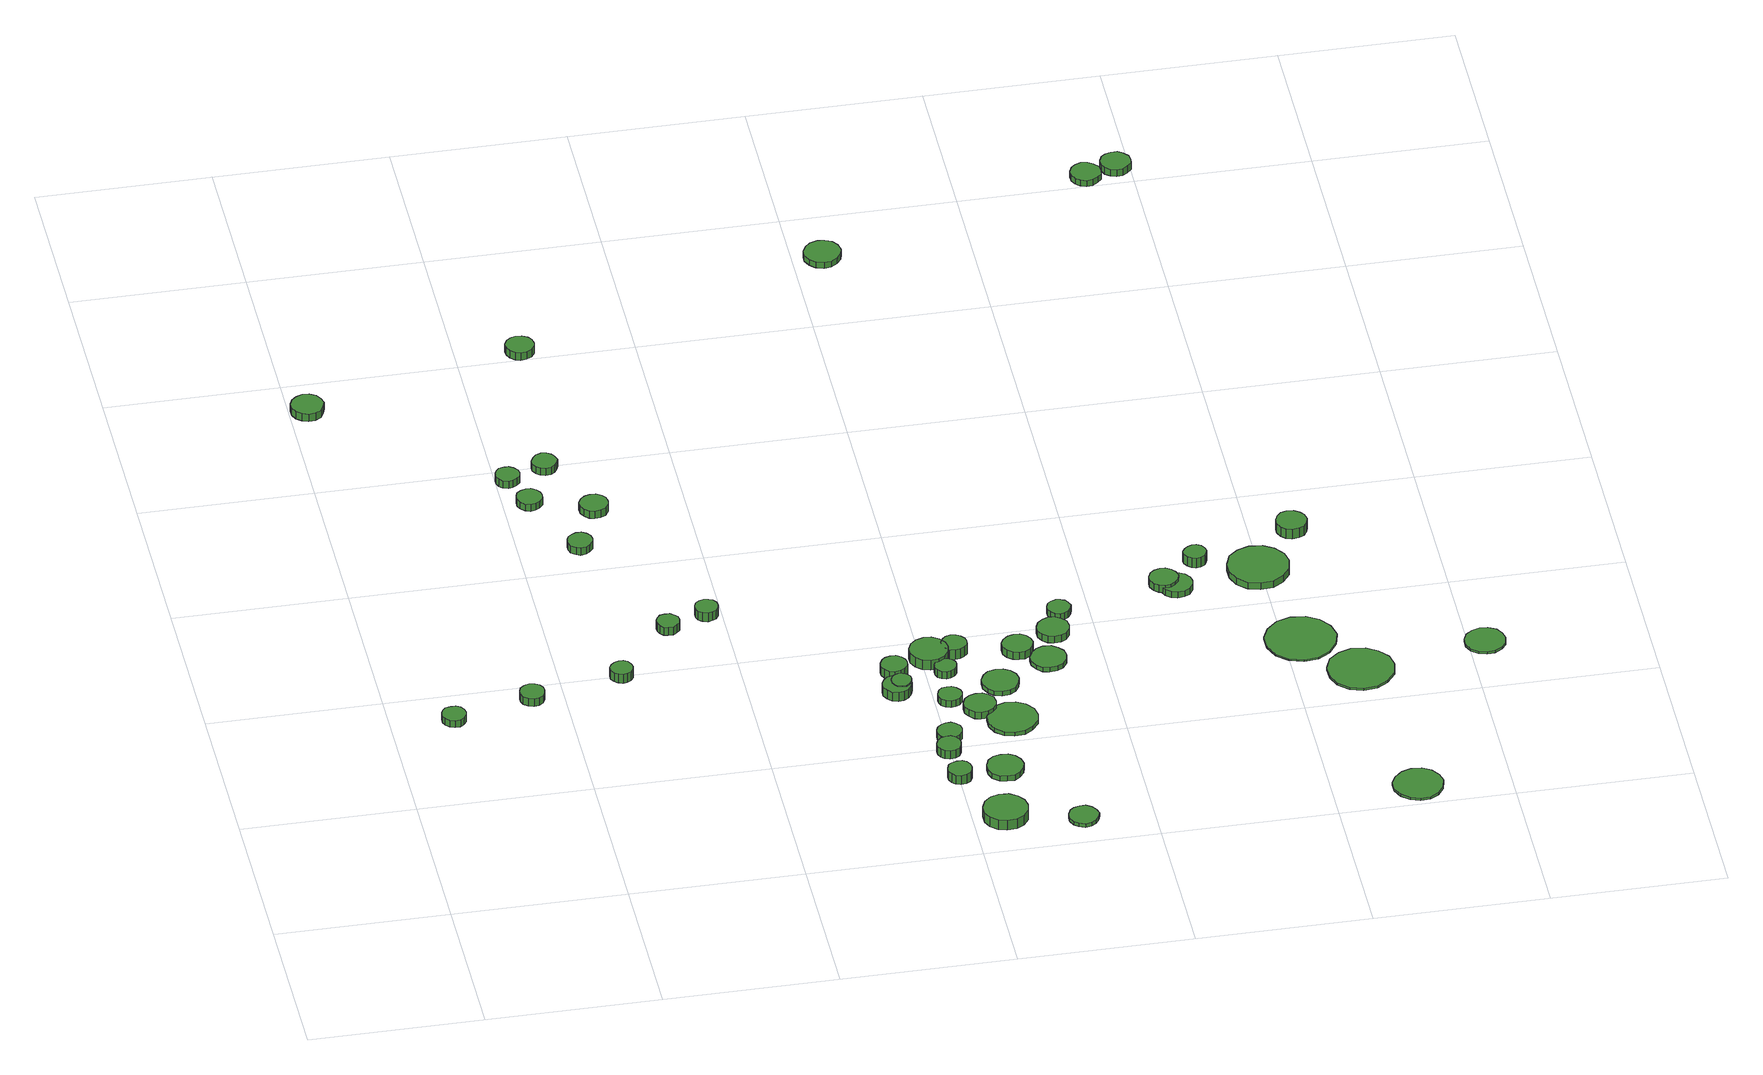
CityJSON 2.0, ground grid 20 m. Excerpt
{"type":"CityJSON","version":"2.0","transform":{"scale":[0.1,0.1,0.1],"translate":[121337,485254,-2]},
"CityObjects":{
"tree1":{"type":"SolitaryVegetationObject","attributes":{"function":"something"},"geometry":[{"type":"MultiSurface","lod":"1","boundaries":[[[0,1,2,3,4,5,6,7,8,9,10,11,12,13,14]],[[15,16,17,18,19,20,21,22,23,24,25,26,27,28,29]],[[0,29,28,1]],[[1,28,27,2]],[[2,27,26,3]],[[3,26,25,4]],[[4,25,24,5]],[[5,24,23,6]],[[6,23,22,7]],[[7,22,21,8]],[[8,21,20,9]],[[9,20,19,10]],[[10,19,18,11]],[[11,18,17,12]],[[12,17,16,13]],[[13,16,15,14]],[[14,15,29,0]]]}]},
"tree2":{"type":"SolitaryVegetationObject","attributes":{"function":"something"},"geometry":[{"type":"MultiSurface","lod":"1","boundaries":[[[30,31,32,33,34,35,36,37,38,39,40,41,42,43,44]],[[45,46,47,48,49,50,51,52,53,54,55,56,57,58,59]],[[30,59,58,31]],[[31,58,57,32]],[[32,57,56,33]],[[33,56,55,34]],[[34,55,54,35]],[[35,54,53,36]],[[36,53,52,37]],[[37,52,51,38]],[[38,51,50,39]],[[39,50,49,40]],[[40,49,48,41]],[[41,48,47,42]],[[42,47,46,43]],[[43,46,45,44]],[[44,45,59,30]]]}]},
"tree3":{"type":"SolitaryVegetationObject","attributes":{"function":"something"},"geometry":[{"type":"MultiSurface","lod":"1","boundaries":[[[60,61,62,63,64,65,66,67,68,69,70,71,72,73,74]],[[75,76,77,78,79,80,81,82,83,84,85,86,87,88,89]],[[60,89,88,61]],[[61,88,87,62]],[[62,87,86,63]],[[63,86,85,64]],[[64,85,84,65]],[[65,84,83,66]],[[66,83,82,67]],[[67,82,81,68]],[[68,81,80,69]],[[69,80,79,70]],[[70,79,78,71]],[[71,78,77,72]],[[72,77,76,73]],[[73,76,75,74]],[[74,75,89,60]]]}]},
"tree4":{"type":"SolitaryVegetationObject","attributes":{"function":"something"},"geometry":[{"type":"MultiSurface","lod":"1","boundaries":[[[90,91,92,93,94,95,96,97,98,99,100,101,102,103,104]],[[105,106,107,108,109,110,111,112,113,114,115,116,117,118,119]],[[90,119,118,91]],[[91,118,117,92]],[[92,117,116,93]],[[93,116,115,94]],[[94,115,114,95]],[[95,114,113,96]],[[96,113,112,97]],[[97,112,111,98]],[[98,111,110,99]],[[99,110,109,100]],[[100,109,108,101]],[[101,108,107,102]],[[102,107,106,103]],[[103,106,105,104]],[[104,105,119,90]]]}]},
"tree5":{"type":"SolitaryVegetationObject","attributes":{"function":"something"},"geometry":[{"type":"MultiSurface","lod":"1","boundaries":[[[120,121,122,123,124,125,126,127,128,129,130,131,132,133,134]],[[135,136,137,138,139,140,141,142,143,144,145,146,147,148,149]],[[120,149,148,121]],[[121,148,147,122]],[[122,147,146,123]],[[123,146,145,124]],[[124,145,144,125]],[[125,144,143,126]],[[126,143,142,127]],[[127,142,141,128]],[[128,141,140,129]],[[129,140,139,130]],[[130,139,138,131]],[[131,138,137,132]],[[132,137,136,133]],[[133,136,135,134]],[[134,135,149,120]]]}]},
"tree6":{"type":"SolitaryVegetationObject","attributes":{"function":"something"},"geometry":[{"type":"MultiSurface","lod":"1","boundaries":[[[150,151,152,153,154,155,156,157,158,159,160,161,162,163,164]],[[165,166,167,168,169,170,171,172,173,174,175,176,177,178,179]],[[150,179,178,151]],[[151,178,177,152]],[[152,177,176,153]],[[153,176,175,154]],[[154,175,174,155]],[[155,174,173,156]],[[156,173,172,157]],[[157,172,171,158]],[[158,171,170,159]],[[159,170,169,160]],[[160,169,168,161]],[[161,168,167,162]],[[162,167,166,163]],[[163,166,165,164]],[[164,165,179,150]]]}]},
"tree7":{"type":"SolitaryVegetationObject","attributes":{"function":"something"},"geometry":[{"type":"MultiSurface","lod":"1","boundaries":[[[180,181,182,183,184,185,186,187,188,189,190,191,192,193,194]],[[195,196,197,198,199,200,201,202,203,204,205,206,207,208,209]],[[180,209,208,181]],[[181,208,207,182]],[[182,207,206,183]],[[183,206,205,184]],[[184,205,204,185]],[[185,204,203,186]],[[186,203,202,187]],[[187,202,201,188]],[[188,201,200,189]],[[189,200,199,190]],[[190,199,198,191]],[[191,198,197,192]],[[192,197,196,193]],[[193,196,195,194]],[[194,195,209,180]]]}]},
"tree8":{"type":"SolitaryVegetationObject","attributes":{"function":"something"},"geometry":[{"type":"MultiSurface","lod":"1","boundaries":[[[210,211,212,213,214,215,216,217,218,219,220,221,222,223,224]],[[225,226,227,228,229,230,231,232,233,234,235,236,237,238,239]],[[210,239,238,211]],[[211,238,237,212]],[[212,237,236,213]],[[213,236,235,214]],[[214,235,234,215]],[[215,234,233,216]],[[216,233,232,217]],[[217,232,231,218]],[[218,231,230,219]],[[219,230,229,220]],[[220,229,228,221]],[[221,228,227,222]],[[222,227,226,223]],[[223,226,225,224]],[[224,225,239,210]]]}]},
"tree9":{"type":"SolitaryVegetationObject","attributes":{"function":"something"},"geometry":[{"type":"MultiSurface","lod":"1","boundaries":[[[240,241,242,243,244,245,246,247,248,249,250,251,252,253,254]],[[255,256,257,258,259,260,261,262,263,264,265,266,267,268,269]],[[240,269,268,241]],[[241,268,267,242]],[[242,267,266,243]],[[243,266,265,244]],[[244,265,264,245]],[[245,264,263,246]],[[246,263,262,247]],[[247,262,261,248]],[[248,261,260,249]],[[249,260,259,250]],[[250,259,258,251]],[[251,258,257,252]],[[252,257,256,253]],[[253,256,255,254]],[[254,255,269,240]]]}]},
"tree10":{"type":"SolitaryVegetationObject","attributes":{"function":"something"},"geometry":[{"type":"MultiSurface","lod":"1","boundaries":[[[270,271,272,273,274,275,276,277,278,279,280,281,282,283,284]],[[285,286,287,288,289,290,291,292,293,294,295,296,297,298,299]],[[270,299,298,271]],[[271,298,297,272]],[[272,297,296,273]],[[273,296,295,274]],[[274,295,294,275]],[[275,294,293,276]],[[276,293,292,277]],[[277,292,291,278]],[[278,291,290,279]],[[279,290,289,280]],[[280,289,288,281]],[[281,288,287,282]],[[282,287,286,283]],[[283,286,285,284]],[[284,285,299,270]]]}]},
"tree11":{"type":"SolitaryVegetationObject","attributes":{"function":"something"},"geometry":[{"type":"MultiSurface","lod":"1","boundaries":[[[300,301,302,303,304,305,306,307,308,309,310,311,312,313,314]],[[315,316,317,318,319,320,321,322,323,324,325,326,327,328,329]],[[300,329,328,301]],[[301,328,327,302]],[[302,327,326,303]],[[303,326,325,304]],[[304,325,324,305]],[[305,324,323,306]],[[306,323,322,307]],[[307,322,321,308]],[[308,321,320,309]],[[309,320,319,310]],[[310,319,318,311]],[[311,318,317,312]],[[312,317,316,313]],[[313,316,315,314]],[[314,315,329,300]]]}]},
"tree12":{"type":"SolitaryVegetationObject","attributes":{"function":"something"},"geometry":[{"type":"MultiSurface","lod":"1","boundaries":[[[330,331,332,333,334,335,336,337,338,339,340,341,342,343,344]],[[345,346,347,348,349,350,351,352,353,354,355,356,357,358,359]],[[330,359,358,331]],[[331,358,357,332]],[[332,357,356,333]],[[333,356,355,334]],[[334,355,354,335]],[[335,354,353,336]],[[336,353,352,337]],[[337,352,351,338]],[[338,351,350,339]],[[339,350,349,340]],[[340,349,348,341]],[[341,348,347,342]],[[342,347,346,343]],[[343,346,345,344]],[[344,345,359,330]]]}]},
"tree13":{"type":"SolitaryVegetationObject","attributes":{"function":"something"},"geometry":[{"type":"MultiSurface","lod":"1","boundaries":[[[360,361,362,363,364,365,366,367,368,369,370,371,372,373,374]],[[375,376,377,378,379,380,381,382,383,384,385,386,387,388,389]],[[360,389,388,361]],[[361,388,387,362]],[[362,387,386,363]],[[363,386,385,364]],[[364,385,384,365]],[[365,384,383,366]],[[366,383,382,367]],[[367,382,381,368]],[[368,381,380,369]],[[369,380,379,370]],[[370,379,378,371]],[[371,378,377,372]],[[372,377,376,373]],[[373,376,375,374]],[[374,375,389,360]]]}]},
"tree14":{"type":"SolitaryVegetationObject","attributes":{"function":"something"},"geometry":[{"type":"MultiSurface","lod":"1","boundaries":[[[390,391,392,393,394,395,396,397,398,399,400,401,402,403,404]],[[405,406,407,408,409,410,411,412,413,414,415,416,417,418,419]],[[390,419,418,391]],[[391,418,417,392]],[[392,417,416,393]],[[393,416,415,394]],[[394,415,414,395]],[[395,414,413,396]],[[396,413,412,397]],[[397,412,411,398]],[[398,411,410,399]],[[399,410,409,400]],[[400,409,408,401]],[[401,408,407,402]],[[402,407,406,403]],[[403,406,405,404]],[[404,405,419,390]]]}]},
"tree15":{"type":"SolitaryVegetationObject","attributes":{"function":"something"},"geometry":[{"type":"MultiSurface","lod":"1","boundaries":[[[420,421,422,423,424,425,426,427,428,429,430,431,432,433,434]],[[435,436,437,438,439,440,441,442,443,444,445,446,447,448,449]],[[420,449,448,421]],[[421,448,447,422]],[[422,447,446,423]],[[423,446,445,424]],[[424,445,444,425]],[[425,444,443,426]],[[426,443,442,427]],[[427,442,441,428]],[[428,441,440,429]],[[429,440,439,430]],[[430,439,438,431]],[[431,438,437,432]],[[432,437,436,433]],[[433,436,435,434]],[[434,435,449,420]]]}]},
"tree16":{"type":"SolitaryVegetationObject","attributes":{"function":"something"},"geometry":[{"type":"MultiSurface","lod":"1","boundaries":[[[450,451,452,453,454,455,456,457,458,459,460,461,462,463,464]],[[465,466,467,468,469,470,471,472,473,474,475,476,477,478,479]],[[450,479,478,451]],[[451,478,477,452]],[[452,477,476,453]],[[453,476,475,454]],[[454,475,474,455]],[[455,474,473,456]],[[456,473,472,457]],[[457,472,471,458]],[[458,471,470,459]],[[459,470,469,460]],[[460,469,468,461]],[[461,468,467,462]],[[462,467,466,463]],[[463,466,465,464]],[[464,465,479,450]]]}]},
"tree17":{"type":"SolitaryVegetationObject","attributes":{"function":"something"},"geometry":[{"type":"MultiSurface","lod":"1","boundaries":[[[480,481,482,483,484,485,486,487,488,489,490,491,492,493,494]],[[495,496,497,498,499,500,501,502,503,504,505,506,507,508,509]],[[480,509,508,481]],[[481,508,507,482]],[[482,507,506,483]],[[483,506,505,484]],[[484,505,504,485]],[[485,504,503,486]],[[486,503,502,487]],[[487,502,501,488]],[[488,501,500,489]],[[489,500,499,490]],[[490,499,498,491]],[[491,498,497,492]],[[492,497,496,493]],[[493,496,495,494]],[[494,495,509,480]]]}]},
"tree18":{"type":"SolitaryVegetationObject","attributes":{"function":"something"},"geometry":[{"type":"MultiSurface","lod":"1","boundaries":[[[510,511,512,513,514,515,516,517,518,519,520,521,522,523,524]],[[525,526,527,528,529,530,531,532,533,534,535,536,537,538,539]],[[510,539,538,511]],[[511,538,537,512]],[[512,537,536,513]],[[513,536,535,514]],[[514,535,534,515]],[[515,534,533,516]],[[516,533,532,517]],[[517,532,531,518]],[[518,531,530,519]],[[519,530,529,520]],[[520,529,528,521]],[[521,528,527,522]],[[522,527,526,523]],[[523,526,525,524]],[[524,525,539,510]]]}]},
"tree19":{"type":"SolitaryVegetationObject","attributes":{"function":"something"},"geometry":[{"type":"MultiSurface","lod":"1","boundaries":[[[540,541,542,543,544,545,546,547,548,549,550,551,552,553,554]],[[555,556,557,558,559,560,561,562,563,564,565,566,567,568,569]],[[540,569,568,541]],[[541,568,567,542]],[[542,567,566,543]],[[543,566,565,544]],[[544,565,564,545]],[[545,564,563,546]],[[546,563,562,547]],[[547,562,561,548]],[[548,561,560,549]],[[549,560,559,550]],[[550,559,558,551]],[[551,558,557,552]],[[552,557,556,553]],[[553,556,555,554]],[[554,555,569,540]]]}]},
"tree20":{"type":"SolitaryVegetationObject","attributes":{"function":"something"},"geometry":[{"type":"MultiSurface","lod":"1","boundaries":[[[570,571,572,573,574,575,576,577,578,579,580,581,582,583,584]],[[585,586,587,588,589,590,591,592,593,594,595,596,597,598,599]],[[570,599,598,571]],[[571,598,597,572]],[[572,597,596,573]],[[573,596,595,574]],[[574,595,594,575]],[[575,594,593,576]],[[576,593,592,577]],[[577,592,591,578]],[[578,591,590,579]],[[579,590,589,580]],[[580,589,588,581]],[[581,588,587,582]],[[582,587,586,583]],[[583,586,585,584]],[[584,585,599,570]]]}]},
"tree21":{"type":"SolitaryVegetationObject","attributes":{"function":"something"},"geometry":[{"type":"MultiSurface","lod":"1","boundaries":[[[600,601,602,603,604,605,606,607,608,609,610,611,612,613,614]],[[615,616,617,618,619,620,621,622,623,624,625,626,627,628,629]],[[600,629,628,601]],[[601,628,627,602]],[[602,627,626,603]],[[603,626,625,604]],[[604,625,624,605]],[[605,624,623,606]],[[606,623,622,607]],[[607,622,621,608]],[[608,621,620,609]],[[609,620,619,610]],[[610,619,618,611]],[[611,618,617,612]],[[612,617,616,613]],[[613,616,615,614]],[[614,615,629,600]]]}]},
"tree22":{"type":"SolitaryVegetationObject","attributes":{"function":"something"},"geometry":[{"type":"MultiSurface","lod":"1","boundaries":[[[630,631,632,633,634,635,636,637,638,639,640,641,642,643,644]],[[645,646,647,648,649,650,651,652,653,654,655,656,657,658,659]],[[630,659,658,631]],[[631,658,657,632]],[[632,657,656,633]],[[633,656,655,634]],[[634,655,654,635]],[[635,654,653,636]],[[636,653,652,637]],[[637,652,651,638]],[[638,651,650,639]],[[639,650,649,640]],[[640,649,648,641]],[[641,648,647,642]],[[642,647,646,643]],[[643,646,645,644]],[[644,645,659,630]]]}]},
"tree23":{"type":"SolitaryVegetationObject","attributes":{"function":"something"},"geometry":[{"type":"MultiSurface","lod":"1","boundaries":[[[660,661,662,663,664,665,666,667,668,669,670,671,672,673,674]],[[675,676,677,678,679,680,681,682,683,684,685,686,687,688,689]],[[660,689,688,661]],[[661,688,687,662]],[[662,687,686,663]],[[663,686,685,664]],[[664,685,684,665]],[[665,684,683,666]],[[666,683,682,667]],[[667,682,681,668]],[[668,681,680,669]],[[669,680,679,670]],[[670,679,678,671]],[[671,678,677,672]],[[672,677,676,673]],[[673,676,675,674]],[[674,675,689,660]]]}]},
"tree24":{"type":"SolitaryVegetationObject","attributes":{"function":"something"},"geometry":[{"type":"MultiSurface","lod":"1","boundaries":[[[690,691,692,693,694,695,696,697,698,699,700,701,702,703,704]],[[705,706,707,708,709,710,711,712,713,714,715,716,717,718,719]],[[690,719,718,691]],[[691,718,717,692]],[[692,717,716,693]],[[693,716,715,694]],[[694,715,714,695]],[[695,714,713,696]],[[696,713,712,697]],[[697,712,711,698]],[[698,711,710,699]],[[699,710,709,700]],[[700,709,708,701]],[[701,708,707,702]],[[702,707,706,703]],[[703,706,705,704]],[[704,705,719,690]]]}]},
"tree25":{"type":"SolitaryVegetationObject","attributes":{"function":"something"},"geometry":[{"type":"MultiSurface","lod":"1","boundaries":[[[720,721,722,723,724,725,726,727,728,729,730,731,732,733,734]],[[735,736,737,738,739,740,741,742,743,744,745,746,747,748,749]],[[720,749,748,721]],[[721,748,747,722]],[[722,747,746,723]],[[723,746,745,724]],[[724,745,744,725]],[[725,744,743,726]],[[726,743,742,727]],[[727,742,741,728]],[[728,741,740,729]],[[729,740,739,730]],[[730,739,738,731]],[[731,738,737,732]],[[732,737,736,733]],[[733,736,735,734]],[[734,735,749,720]]]}]},
"tree26":{"type":"SolitaryVegetationObject","attributes":{"function":"something"},"geometry":[{"type":"MultiSurface","lod":"1","boundaries":[[[750,751,752,753,754,755,756,757,758,759,760,761,762,763,764]],[[765,766,767,768,769,770,771,772,773,774,775,776,777,778,779]],[[750,779,778,751]],[[751,778,777,752]],[[752,777,776,753]],[[753,776,775,754]],[[754,775,774,755]],[[755,774,773,756]],[[756,773,772,757]],[[757,772,771,758]],[[758,771,770,759]],[[759,770,769,760]],[[760,769,768,761]],[[761,768,767,762]],[[762,767,766,763]],[[763,766,765,764]],[[764,765,779,750]]]}]},
"tree27":{"type":"SolitaryVegetationObject","attributes":{"function":"something"},"geometry":[{"type":"MultiSurface","lod":"1","boundaries":[[[780,781,782,783,784,785,786,787,788,789,790,791,792,793,794]],[[795,796,797,798,799,800,801,802,803,804,805,806,807,808,809]],[[780,809,808,781]],[[781,808,807,782]],[[782,807,806,783]],[[783,806,805,784]],[[784,805,804,785]],[[785,804,803,786]],[[786,803,802,787]],[[787,802,801,788]],[[788,801,800,789]],[[789,800,799,790]],[[790,799,798,791]],[[791,798,797,792]],[[792,797,796,793]],[[793,796,795,794]],[[794,795,809,780]]]}]},
"tree28":{"type":"SolitaryVegetationObject","attributes":{"function":"something"},"geometry":[{"type":"MultiSurface","lod":"1","boundaries":[[[810,811,812,813,814,815,816,817,818,819,820,821,822,823,824]],[[825,826,827,828,829,830,831,832,833,834,835,836,837,838,839]],[[810,839,838,811]],[[811,838,837,812]],[[812,837,836,813]],[[813,836,835,814]],[[814,835,834,815]],[[815,834,833,816]],[[816,833,832,817]],[[817,832,831,818]],[[818,831,830,819]],[[819,830,829,820]],[[820,829,828,821]],[[821,828,827,822]],[[822,827,826,823]],[[823,826,825,824]],[[824,825,839,810]]]}]},
"tree29":{"type":"SolitaryVegetationObject","attributes":{"function":"something"},"geometry":[{"type":"MultiSurface","lod":"1","boundaries":[[[840,841,842,843,844,845,846,847,848,849,850,851,852,853,854]],[[855,856,857,858,859,860,861,862,863,864,865,866,867,868,869]],[[840,869,868,841]],[[841,868,867,842]],[[842,867,866,843]],[[843,866,865,844]],[[844,865,864,845]],[[845,864,863,846]],[[846,863,862,847]],[[847,862,861,848]],[[848,861,860,849]],[[849,860,859,850]],[[850,859,858,851]],[[851,858,857,852]],[[852,857,856,853]],[[853,856,855,854]],[[854,855,869,840]]]}]},
"tree30":{"type":"SolitaryVegetationObject","attributes":{"function":"something"},"geometry":[{"type":"MultiSurface","lod":"1","boundaries":[[[870,871,872,873,874,875,876,877,878,879,880,881,882,883,884]],[[885,886,887,888,889,890,891,892,893,894,895,896,897,898,899]],[[870,899,898,871]],[[871,898,897,872]],[[872,897,896,873]],[[873,896,895,874]],[[874,895,894,875]],[[875,894,893,876]],[[876,893,892,877]],[[877,892,891,878]],[[878,891,890,879]],[[879,890,889,880]],[[880,889,888,881]],[[881,888,887,882]],[[882,887,886,883]],[[883,886,885,884]],[[884,885,899,870]]]}]},
"tree31":{"type":"SolitaryVegetationObject","attributes":{"function":"something"},"geometry":[{"type":"MultiSurface","lod":"1","boundaries":[[[900,901,902,903,904,905,906,907,908,909,910,911,912,913,914]],[[915,916,917,918,919,920,921,922,923,924,925,926,927,928,929]],[[900,929,928,901]],[[901,928,927,902]],[[902,927,926,903]],[[903,926,925,904]],[[904,925,924,905]],[[905,924,923,906]],[[906,923,922,907]],[[907,922,921,908]],[[908,921,920,909]],[[909,920,919,910]],[[910,919,918,911]],[[911,918,917,912]],[[912,917,916,913]],[[913,916,915,914]],[[914,915,929,900]]]}]},
"tree32":{"type":"SolitaryVegetationObject","attributes":{"function":"something"},"geometry":[{"type":"MultiSurface","lod":"1","boundaries":[[[930,931,932,933,934,935,936,937,938,939,940,941,942,943,944]],[[945,946,947,948,949,950,951,952,953,954,955,956,957,958,959]],[[930,959,958,931]],[[931,958,957,932]],[[932,957,956,933]],[[933,956,955,934]],[[934,955,954,935]],[[935,954,953,936]],[[936,953,952,937]],[[937,952,951,938]],[[938,951,950,939]],[[939,950,949,940]],[[940,949,948,941]],[[941,948,947,942]],[[942,947,946,943]],[[943,946,945,944]],[[944,945,959,930]]]}]},
"tree33":{"type":"SolitaryVegetationObject","attributes":{"function":"something"},"geometry":[{"type":"MultiSurface","lod":"1","boundaries":[[[960,961,962,963,964,965,966,967,968,969,970,971,972,973,974]],[[975,976,977,978,979,980,981,982,983,984,985,986,987,988,989]],[[960,989,988,961]],[[961,988,987,962]],[[962,987,986,963]],[[963,986,985,964]],[[964,985,984,965]],[[965,984,983,966]],[[966,983,982,967]],[[967,982,981,968]],[[968,981,980,969]],[[969,980,979,970]],[[970,979,978,971]],[[971,978,977,972]],[[972,977,976,973]],[[973,976,975,974]],[[974,975,989,960]]]}]},
"tree34":{"type":"SolitaryVegetationObject","attributes":{"function":"something"},"geometry":[{"type":"MultiSurface","lod":"1","boundaries":[[[990,991,992,993,994,995,996,997,998,999,1000,1001,1002,1003,1004]],[[1005,1006,1007,1008,1009,1010,1011,1012,1013,1014,1015,1016,1017,1018,1019]],[[990,1019,1018,991]],[[991,1018,1017,992]],[[992,1017,1016,993]],[[993,1016,1015,994]],[[994,1015,1014,995]],[[995,1014,1013,996]],[[996,1013,1012,997]],[[997,1012,1011,998]],[[998,1011,1010,999]],[[999,1010,1009,1000]],[[1000,1009,1008,1001]],[[1001,1008,1007,1002]],[[1002,1007,1006,1003]],[[1003,1006,1005,1004]],[[1004,1005,1019,990]]]}]},
"tree35":{"type":"SolitaryVegetationObject","attributes":{"function":"something"},"geometry":[{"type":"MultiSurface","lod":"1","boundaries":[[[1020,1021,1022,1023,1024,1025,1026,1027,1028,1029,1030,1031,1032,1033,1034]],[[1035,1036,1037,1038,1039,1040,1041,1042,1043,1044,1045,1046,1047,1048,1049]],[[1020,1049,1048,1021]],[[1021,1048,1047,1022]],[[1022,1047,1046,1023]],[[1023,1046,1045,1024]],[[1024,1045,1044,1025]],[[1025,1044,1043,1026]],[[1026,1043,1042,1027]],[[1027,1042,1041,1028]],[[1028,1041,1040,1029]],[[1029,1040,1039,1030]],[[1030,1039,1038,1031]],[[1031,1038,1037,1032]],[[1032,1037,1036,1033]],[[1033,1036,1035,1034]],[[1034,1035,1049,1020]]]}]},
"tree36":{"type":"SolitaryVegetationObject","attributes":{"function":"something"},"geometry":[{"type":"MultiSurface","lod":"1","boundaries":[[[1050,1051,1052,1053,1054,1055,1056,1057,1058,1059,1060,1061,1062,1063,1064]],[[1065,1066,1067,1068,1069,1070,1071,1072,1073,1074,1075,1076,1077,1078,1079]],[[1050,1079,1078,1051]],[[1051,1078,1077,1052]],[[1052,1077,1076,1053]],[[1053,1076,1075,1054]],[[1054,1075,1074,1055]],[[1055,1074,1073,1056]],[[1056,1073,1072,1057]],[[1057,1072,1071,1058]],[[1058,1071,1070,1059]],[[1059,1070,1069,1060]],[[1060,1069,1068,1061]],[[1061,1068,1067,1062]],[[1062,1067,1066,1063]],[[1063,1066,1065,1064]],[[1064,1065,1079,1050]]]}]},
"tree37":{"type":"SolitaryVegetationObject","attributes":{"function":"something"},"geometry":[{"type":"MultiSurface","lod":"1","boundaries":[[[1080,1081,1082,1083,1084,1085,1086,1087,1088,1089,1090,1091,1092,1093,1094]],[[1095,1096,1097,1098,1099,1100,1101,1102,1103,1104,1105,1106,1107,1108,1109]],[[1080,1109,1108,1081]],[[1081,1108,1107,1082]],[[1082,1107,1106,1083]],[[1083,1106,1105,1084]],[[1084,1105,1104,1085]],[[1085,1104,1103,1086]],[[1086,1103,1102,1087]],[[1087,1102,1101,1088]],[[1088,1101,1100,1089]],[[1089,1100,1099,1090]],[[1090,1099,1098,1091]],[[1091,1098,1097,1092]],[[1092,1097,1096,1093]],[[1093,1096,1095,1094]],[[1094,1095,1109,1080]]]}]},
"tree38":{"type":"SolitaryVegetationObject","attributes":{"function":"something"},"geometry":[{"type":"MultiSurface","lod":"1","boundaries":[[[1110,1111,1112,1113,1114,1115,1116,1117,1118,1119,1120,1121,1122,1123,1124]],[[1125,1126,1127,1128,1129,1130,1131,1132,1133,1134,1135,1136,1137,1138,1139]],[[1110,1139,1138,1111]],[[1111,1138,1137,1112]],[[1112,1137,1136,1113]],[[1113,1136,1135,1114]],[[1114,1135,1134,1115]],[[1115,1134,1133,1116]],[[1116,1133,1132,1117]],[[1117,1132,1131,1118]],[[1118,1131,1130,1119]],[[1119,1130,1129,1120]],[[1120,1129,1128,1121]],[[1121,1128,1127,1122]],[[1122,1127,1126,1123]],[[1123,1126,1125,1124]],[[1124,1125,1139,1110]]]}]},
"tree39":{"type":"SolitaryVegetationObject","attributes":{"function":"something"},"geometry":[{"type":"MultiSurface","lod":"1","boundaries":[[[1140,1141,1142,1143,1144,1145,1146,1147,1148,1149,1150,1151,1152,1153,1154]],[[1155,1156,1157,1158,1159,1160,1161,1162,1163,1164,1165,1166,1167,1168,1169]],[[1140,1169,1168,1141]],[[1141,1168,1167,1142]],[[1142,1167,1166,1143]],[[1143,1166,1165,1144]],[[1144,1165,1164,1145]],[[1145,1164,1163,1146]],[[1146,1163,1162,1147]],[[1147,1162,1161,1148]],[[1148,1161,1160,1149]],[[1149,1160,1159,1150]],[[1150,1159,1158,1151]],[[1151,1158,1157,1152]],[[1152,1157,1156,1153]],[[1153,1156,1155,1154]],[[1154,1155,1169,1140]]]}]},
"tree40":{"type":"SolitaryVegetationObject","attributes":{"function":"something"},"geometry":[{"type":"MultiSurface","lod":"1","boundaries":[[[1170,1171,1172,1173,1174,1175,1176,1177,1178,1179,1180,1181,1182,1183,1184]],[[1185,1186,1187,1188,1189,1190,1191,1192,1193,1194,1195,1196,1197,1198,1199]],[[1170,1199,1198,1171]],[[1171,1198,1197,1172]],[[1172,1197,1196,1173]],[[1173,1196,1195,1174]],[[1174,1195,1194,1175]],[[1175,1194,1193,1176]],[[1176,1193,1192,1177]],[[1177,1192,1191,1178]],[[1178,1191,1190,1179]],[[1179,1190,1189,1180]],[[1180,1189,1188,1181]],[[1181,1188,1187,1182]],[[1182,1187,1186,1183]],[[1183,1186,1185,1184]],[[1184,1185,1199,1170]]]}]},
"tree41":{"type":"SolitaryVegetationObject","attributes":{"function":"something"},"geometry":[{"type":"MultiSurface","lod":"1","boundaries":[[[1200,1201,1202,1203,1204,1205,1206,1207,1208,1209,1210,1211,1212,1213,1214]],[[1215,1216,1217,1218,1219,1220,1221,1222,1223,1224,1225,1226,1227,1228,1229]],[[1200,1229,1228,1201]],[[1201,1228,1227,1202]],[[1202,1227,1226,1203]],[[1203,1226,1225,1204]],[[1204,1225,1224,1205]],[[1205,1224,1223,1206]],[[1206,1223,1222,1207]],[[1207,1222,1221,1208]],[[1208,1221,1220,1209]],[[1209,1220,1219,1210]],[[1210,1219,1218,1211]],[[1211,1218,1217,1212]],[[1212,1217,1216,1213]],[[1213,1216,1215,1214]],[[1214,1215,1229,1200]]]}]},
"tree42":{"type":"SolitaryVegetationObject","attributes":{"function":"something"},"geometry":[{"type":"MultiSurface","lod":"1","boundaries":[[[1230,1231,1232,1233,1234,1235,1236,1237,1238,1239,1240,1241,1242,1243,1244]],[[1245,1246,1247,1248,1249,1250,1251,1252,1253,1254,1255,1256,1257,1258,1259]],[[1230,1259,1258,1231]],[[1231,1258,1257,1232]],[[1232,1257,1256,1233]],[[1233,1256,1255,1234]],[[1234,1255,1254,1235]],[[1235,1254,1253,1236]],[[1236,1253,1252,1237]],[[1237,1252,1251,1238]],[[1238,1251,1250,1239]],[[1239,1250,1249,1240]],[[1240,1249,1248,1241]],[[1241,1248,1247,1242]],[[1242,1247,1246,1243]],[[1243,1246,1245,1244]],[[1244,1245,1259,1230]]]}]},
"tree43":{"type":"SolitaryVegetationObject","attributes":{"function":"something"},"geometry":[{"type":"MultiSurface","lod":"1","boundaries":[[[1260,1261,1262,1263,1264,1265,1266,1267,1268,1269,1270,1271,1272,1273,1274]],[[1275,1276,1277,1278,1279,1280,1281,1282,1283,1284,1285,1286,1287,1288,1289]],[[1260,1289,1288,1261]],[[1261,1288,1287,1262]],[[1262,1287,1286,1263]],[[1263,1286,1285,1264]],[[1264,1285,1284,1265]],[[1265,1284,1283,1266]],[[1266,1283,1282,1267]],[[1267,1282,1281,1268]],[[1268,1281,1280,1269]],[[1269,1280,1279,1270]],[[1270,1279,1278,1271]],[[1271,1278,1277,1272]],[[1272,1277,1276,1273]],[[1273,1276,1275,1274]],[[1274,1275,1289,1260]]]}]},
"tree44":{"type":"SolitaryVegetationObject","attributes":{"function":"something"},"geometry":[{"type":"MultiSurface","lod":"1","boundaries":[[[1290,1291,1292,1293,1294,1295,1296,1297,1298,1299,1300,1301,1302,1303,1304]],[[1305,1306,1307,1308,1309,1310,1311,1312,1313,1314,1315,1316,1317,1318,1319]],[[1290,1319,1318,1291]],[[1291,1318,1317,1292]],[[1292,1317,1316,1293]],[[1293,1316,1315,1294]],[[1294,1315,1314,1295]],[[1295,1314,1313,1296]],[[1296,1313,1312,1297]],[[1297,1312,1311,1298]],[[1298,1311,1310,1299]],[[1299,1310,1309,1300]],[[1300,1309,1308,1301]],[[1301,1308,1307,1302]],[[1302,1307,1306,1303]],[[1303,1306,1305,1304]],[[1304,1305,1319,1290]]]}]}
},
"vertices":[
[84,349,23],[83,354,23],[80,359,23],[75,362,23],[69,362,23],[63,361,23],[59,357,23],[57,352,23],[57,346,23],[59,341,23],[63,337,23],[69,335,23],[75,335,23],[80,338,23],[83,343,23],[83,343,14],[80,338,14],[75,335,14],[69,335,14],[63,337,14],[59,341,14],[57,346,14],[57,352,14],[59,357,14],[63,361,14],[69,362,14],[75,362,14],[80,359,14],[83,354,14],[84,349,14],
[177,371,24],[176,377,24],[173,382,24],[168,385,24],[162,386,24],[156,384,24],[151,380,24],[149,374,24],[149,368,24],[151,363,24],[156,359,24],[162,357,24],[168,358,24],[173,361,24],[176,366,24],[176,366,14],[173,361,14],[168,358,14],[162,357,14],[156,359,14],[151,363,14],[149,368,14],[149,374,14],[151,380,14],[156,384,14],[162,386,14],[168,385,14],[173,382,14],[176,377,14],[177,371,14],
[38,943,25],[36,951,25],[32,957,25],[25,961,25],[17,962,25],[10,959,25],[4,954,25],[1,947,25],[1,939,25],[4,932,25],[10,927,25],[17,924,25],[25,925,25],[32,929,25],[36,936,25],[36,936,15],[32,929,15],[25,925,15],[17,924,15],[10,927,15],[4,932,15],[1,939,15],[1,947,15],[4,954,15],[10,959,15],[17,962,15],[25,961,15],[32,957,15],[36,951,15],[38,943,15],
[281,395,25],[280,400,25],[277,405,25],[272,408,25],[267,408,25],[262,406,25],[258,403,25],[255,398,25],[255,392,25],[258,387,25],[262,384,25],[267,382,25],[272,383,25],[277,385,25],[280,390,25],[280,390,13],[277,385,13],[272,383,13],[267,382,13],[262,384,13],[258,387,13],[255,392,13],[255,398,13],[258,403,13],[262,406,13],[267,408,13],[272,408,13],[277,405,13],[280,400,13],[281,395,13],
[226,775,24],[225,780,24],[221,785,24],[216,788,24],[211,788,24],[205,787,24],[201,783,24],[199,778,24],[199,772,24],[201,767,24],[205,763,24],[211,761,24],[216,762,24],[221,765,24],[225,769,24],[225,769,14],[221,765,14],[216,762,14],[211,761,14],[205,763,14],[201,767,14],[199,772,14],[199,778,14],[201,783,14],[205,787,14],[211,788,14],[216,788,14],[221,785,14],[225,780,14],[226,775,14],
[243,730,23],[242,736,23],[238,741,23],[233,745,23],[227,745,23],[221,743,23],[216,739,23],[214,733,23],[214,727,23],[216,722,23],[221,717,23],[227,715,23],[233,716,23],[238,719,23],[242,724,23],[242,724,14],[238,719,14],[233,716,14],[227,715,14],[221,717,14],[216,722,14],[214,727,14],[214,733,14],[216,739,14],[221,743,14],[227,745,14],[233,745,14],[238,741,14],[242,736,14],[243,730,14],
[282,639,24],[281,645,24],[277,650,24],[272,653,24],[266,653,24],[261,651,24],[256,647,24],[254,642,24],[254,636,24],[256,630,24],[261,626,24],[266,624,24],[272,625,24],[277,628,24],[281,633,24],[281,633,14],[277,628,14],[272,625,14],[266,624,14],[261,626,14],[256,630,14],[254,636,14],[254,642,14],[256,647,14],[261,651,14],[266,653,14],[272,653,14],[277,650,14],[281,645,14],[282,639,14],
[348,471,25],[347,477,25],[343,481,25],[339,484,25],[333,484,25],[328,483,25],[324,479,25],[322,474,25],[322,469,25],[324,464,25],[328,460,25],[333,459,25],[339,459,25],[343,462,25],[347,466,25],[347,466,14],[343,462,14],[339,459,14],[333,459,14],[328,460,14],[324,464,14],[322,469,14],[322,474,14],[324,479,14],[328,483,14],[333,484,14],[339,484,14],[343,481,14],[347,477,14],[348,471,14],
[272,791,24],[270,797,24],[267,802,24],[262,805,24],[256,806,24],[250,804,24],[246,800,24],[243,794,24],[243,788,24],[246,783,24],[250,779,24],[256,777,24],[262,778,24],[267,781,24],[270,786,24],[270,786,14],[267,781,14],[262,778,14],[256,777,14],[250,779,14],[246,783,14],[243,788,14],[243,794,14],[246,800,14],[250,804,14],[256,806,14],[262,805,14],[267,802,14],[270,797,14],[272,791,14],
[312,704,24],[311,711,24],[307,716,24],[301,720,24],[294,720,24],[288,718,24],[283,714,24],[280,708,24],[280,701,24],[283,695,24],[288,690,24],[294,688,24],[301,689,24],[307,692,24],[311,698,24],[311,698,14],[307,692,14],[301,689,14],[294,688,14],[288,690,14],[283,695,14],[280,701,14],[280,708,14],[283,714,14],[288,718,14],[294,720,14],[301,720,14],[307,716,14],[311,711,14],[312,704,14],
[395,490,25],[394,495,25],[391,500,25],[386,502,25],[381,503,25],[375,501,25],[371,498,25],[369,493,25],[369,487,25],[371,482,25],[375,479,25],[381,477,25],[386,478,25],[391,480,25],[394,485,25],[394,485,13],[391,480,13],[386,478,13],[381,477,13],[375,479,13],[371,482,13],[369,487,13],[369,493,13],[371,498,13],[375,501,13],[381,503,13],[386,502,13],[391,500,13],[394,495,13],[395,490,13],
[287,1008,25],[286,1015,25],[282,1020,25],[276,1023,25],[269,1024,25],[263,1022,25],[258,1018,25],[255,1012,25],[255,1005,25],[258,999,25],[263,994,25],[269,992,25],[276,993,25],[282,996,25],[286,1002,25],[286,1002,15],[282,996,15],[276,993,15],[269,992,15],[263,994,15],[258,999,15],[255,1005,15],[255,1012,15],[258,1018,15],[263,1022,15],[269,1024,15],[276,1023,15],[282,1020,15],[286,1015,15],[287,1008,15],
[614,140,25],[613,146,25],[610,151,25],[605,154,25],[599,154,25],[593,152,25],[589,149,25],[587,143,25],[587,137,25],[589,132,25],[593,128,25],[599,126,25],[605,127,25],[610,130,25],[613,135,25],[613,135,13],[610,130,13],[605,127,13],[599,126,13],[593,128,13],[589,132,13],[587,137,13],[587,143,13],[589,149,13],[593,152,13],[599,154,13],[605,154,13],[610,151,13],[613,146,13],[614,140,13],
[578,306,26],[576,313,26],[572,319,26],[566,322,26],[560,323,26],[553,321,26],[548,316,26],[545,310,26],[545,303,26],[548,297,26],[553,292,26],[560,290,26],[566,291,26],[572,294,26],[576,300,26],[576,300,14],[572,294,14],[566,291,14],[560,290,14],[553,292,14],[548,297,14],[545,303,14],[545,310,14],[548,316,14],[553,321,14],[560,323,14],[566,322,14],[572,319,14],[576,313,14],[578,306,14],
[661,58,26],[659,68,26],[653,76,26],[644,82,26],[633,83,26],[623,80,26],[615,73,26],[611,63,26],[611,52,26],[615,43,26],[623,36,26],[633,33,26],[644,34,26],[653,39,26],[659,47,26],[659,47,13],[653,39,13],[644,34,13],[633,33,13],[623,36,13],[615,43,13],[611,52,13],[611,63,13],[615,73,13],[623,80,13],[633,83,13],[644,82,13],[653,76,13],[659,68,13],[661,58,13],
[611,189,24],[610,195,24],[607,200,24],[602,203,24],[596,203,24],[590,201,24],[586,197,24],[584,192,24],[584,186,24],[586,181,24],[590,177,24],[596,175,24],[602,176,24],[607,179,24],[610,184,24],[610,184,13],[607,179,13],[602,176,13],[596,175,13],[590,177,13],[586,181,13],[584,186,13],[584,192,13],[586,197,13],[590,201,13],[596,203,13],[602,203,13],[607,200,13],[610,195,13],[611,189,13],
[579,312,27],[578,317,27],[575,321,27],[571,323,27],[566,324,27],[561,322,27],[558,319,27],[556,314,27],[556,309,27],[558,305,27],[561,301,27],[566,300,27],[571,300,27],[575,303,27],[578,307,27],[578,307,15],[575,303,15],[571,300,15],[566,300,15],[561,301,15],[558,305,15],[556,309,15],[556,314,15],[558,319,15],[561,322,15],[566,324,15],[571,323,15],[575,321,15],[578,317,15],[579,312,15],
[617,215,23],[616,221,23],[612,226,23],[607,229,23],[601,229,23],[596,227,23],[591,223,23],[589,218,23],[589,212,23],[591,206,23],[596,202,23],[601,200,23],[607,201,23],[612,204,23],[616,209,23],[616,209,13],[612,204,13],[607,201,13],[601,200,13],[596,202,13],[591,206,13],[589,212,13],[589,218,13],[591,223,13],[596,227,13],[601,229,13],[607,229,13],[612,226,13],[616,221,13],[617,215,13],
[580,344,26],[579,350,26],[575,355,26],[570,359,26],[563,359,26],[557,357,26],[553,353,26],[550,347,26],[550,341,26],[553,335,26],[557,331,26],[563,329,26],[570,330,26],[575,333,26],[579,338,26],[579,338,14],[575,333,14],[570,330,14],[563,329,14],[557,331,14],[553,335,14],[550,341,14],[550,347,14],[553,353,14],[557,357,14],[563,359,14],[570,359,14],[575,355,14],[579,350,14],[580,344,14],
[673,144,19],[671,153,19],[666,160,19],[659,164,19],[650,165,19],[642,163,19],[635,157,19],[632,149,19],[632,140,19],[635,132,19],[642,126,19],[650,124,19],[659,124,19],[666,129,19],[671,136,19],[671,136,12],[666,129,12],[659,124,12],[650,124,12],[642,126,12],[635,132,12],[632,140,12],[632,149,12],[635,157,12],[642,163,12],[650,165,12],[659,164,12],[666,160,12],[671,153,12],[673,144,12],
[630,283,22],[629,288,22],[625,293,22],[620,296,22],[615,296,22],[609,295,22],[605,291,22],[603,285,22],[603,280,22],[605,275,22],[609,271,22],[615,269,22],[620,270,22],[625,272,22],[629,277,22],[629,277,13],[625,272,13],[620,270,13],[615,269,13],[609,271,13],[605,275,13],[603,280,13],[603,285,13],[605,291,13],[609,295,13],[615,296,13],[620,296,13],[625,293,13],[629,288,13],[630,283,13],
[630,364,26],[628,373,26],[623,380,26],[615,385,26],[606,386,26],[597,383,26],[590,377,26],[586,368,26],[586,359,26],[590,351,26],[597,345,26],[606,342,26],[615,343,26],[623,348,26],[628,355,26],[628,355,13],[623,348,13],[615,343,13],[606,342,13],[597,345,13],[590,351,13],[586,359,13],[586,368,13],[590,377,13],[597,383,13],[606,386,13],[615,385,13],[623,380,13],[628,373,13],[630,364,13],
[634,335,23],[633,340,23],[630,344,23],[625,347,23],[620,347,23],[615,346,23],[611,342,23],[609,338,23],[609,332,23],[611,327,23],[615,324,23],[620,322,23],[625,323,23],[630,326,23],[633,330,23],[633,330,13],[630,326,13],[625,323,13],[620,322,13],[615,324,13],[611,327,13],[609,332,13],[609,338,13],[611,342,13],[615,346,13],[620,347,13],[625,347,13],[630,344,13],[633,340,13],[634,335,13],
[664,261,21],[663,269,21],[658,275,21],[652,279,21],[644,279,21],[637,277,21],[631,272,21],[628,265,21],[628,257,21],[631,251,21],[637,245,21],[644,243,21],[652,244,21],[658,248,21],[663,254,21],[663,254,12],[658,248,12],[652,244,12],[644,243,12],[637,245,12],[631,251,12],[628,257,12],[628,265,12],[631,272,12],[637,277,12],[644,279,12],[652,279,12],[658,275,12],[663,269,12],[664,261,12],
[738,40,17],[736,47,17],[732,53,17],[726,57,17],[719,57,17],[712,55,17],[707,51,17],[704,44,17],[704,37,17],[707,30,17],[712,26,17],[719,23,17],[726,24,17],[732,28,17],[736,34,17],[736,34,12],[732,28,12],[726,24,12],[719,23,12],[712,26,12],[707,30,12],[704,37,12],[704,44,12],[707,51,12],[712,55,12],[719,57,12],[726,57,12],[732,53,12],[736,47,12],[738,40,12],
[706,233,17],[704,245,17],[696,255,17],[686,261,17],[674,262,17],[663,258,17],[654,250,17],[649,239,17],[649,227,17],[654,216,17],[663,208,17],[674,205,17],[686,206,17],[696,212,17],[704,222,17],[704,222,12],[696,212,12],[686,206,12],[674,205,12],[663,208,12],[654,216,12],[649,227,12],[649,239,12],[654,250,12],[663,258,12],[674,262,12],[686,261,12],[696,255,12],[704,245,12],[706,233,12],
[652,370,26],[651,376,26],[647,381,26],[642,384,26],[636,385,26],[630,383,26],[626,379,26],[623,373,26],[623,367,26],[626,362,26],[630,358,26],[636,356,26],[642,357,26],[647,360,26],[651,364,26],[651,364,13],[647,360,13],[642,357,13],[636,356,13],[630,358,13],[626,362,13],[623,367,13],[623,373,13],[626,379,13],[630,383,13],[636,385,13],[642,384,13],[647,381,13],[651,376,13],[652,370,13],
[698,302,18],[696,311,18],[691,318,18],[684,322,18],[675,323,18],[666,321,18],[660,315,18],[656,307,18],[656,298,18],[660,290,18],[666,284,18],[675,281,18],[684,282,18],[691,286,18],[696,294,18],[696,294,12],[691,286,12],[684,282,12],[675,281,12],[666,284,12],[660,290,12],[656,298,12],[656,307,12],[660,315,12],[666,321,12],[675,323,12],[684,322,12],[691,318,12],[696,311,12],[698,302,12],
[725,361,22],[723,368,22],[719,374,22],[713,378,22],[706,378,22],[699,376,22],[693,371,22],[690,365,22],[690,357,22],[693,351,22],[699,346,22],[706,344,22],[713,344,22],[719,348,22],[723,354,22],[723,354,12],[719,348,12],[713,344,12],[706,344,12],[699,346,12],[693,351,12],[690,357,12],[690,365,12],[693,371,12],[699,376,12],[706,378,12],[713,378,12],[719,374,12],[723,368,12],[725,361,12],
[758,335,18],[756,344,18],[751,350,18],[744,355,18],[735,356,18],[727,353,18],[721,347,18],[717,339,18],[717,331,18],[721,323,18],[727,317,18],[735,315,18],[744,316,18],[751,320,18],[756,327,18],[756,327,12],[751,320,12],[744,316,12],[735,315,12],[727,317,12],[721,323,12],[717,331,12],[717,339,12],[721,347,12],[727,353,12],[735,356,12],[744,355,12],[751,350,12],[756,344,12],[758,335,12],
[770,385,21],[769,393,21],[764,399,21],[758,403,21],[750,404,21],[743,401,21],[737,396,21],[734,389,21],[734,381,21],[737,374,21],[743,369,21],[750,367,21],[758,368,21],[764,371,21],[769,378,21],[769,378,12],[764,371,12],[758,368,12],[750,367,12],[743,369,12],[737,374,12],[734,381,12],[734,389,12],[737,396,12],[743,401,12],[750,404,12],[758,403,12],[764,399,12],[769,393,12],[770,385,12],
[779,420,22],[777,425,22],[774,430,22],[769,432,22],[764,433,22],[758,431,22],[754,428,22],[752,422,22],[752,417,22],[754,412,22],[758,408,22],[764,406,22],[769,407,22],[774,410,22],[777,414,22],[777,414,13],[774,410,13],[769,407,13],[764,406,13],[758,408,13],[754,412,13],[752,417,13],[752,422,13],[754,428,13],[758,431,13],[764,433,13],[769,432,13],[774,430,13],[777,425,13],[779,420,13],
[654,1118,23],[652,1127,23],[647,1134,23],[639,1138,23],[631,1139,23],[622,1136,23],[616,1130,23],[612,1122,23],[612,1114,23],[616,1106,23],[622,1100,23],[631,1097,23],[639,1098,23],[647,1103,23],[652,1110,23],[652,1110,15],[647,1103,15],[639,1098,15],[631,1097,15],[622,1100,15],[616,1106,15],[612,1114,15],[612,1122,15],[616,1130,15],[622,1136,15],[631,1139,15],[639,1138,15],[647,1134,15],[652,1127,15],[654,1118,15],
[906,451,23],[904,458,23],[900,463,23],[894,467,23],[888,467,23],[881,465,23],[876,461,23],[873,454,23],[873,448,23],[876,441,23],[881,437,23],[888,435,23],[894,435,23],[900,439,23],[904,444,23],[904,444,13],[900,439,13],[894,435,13],[888,435,13],[881,437,13],[876,441,13],[873,448,13],[873,454,13],[876,461,13],[881,465,13],[888,467,13],[894,467,13],[900,463,13],[904,458,13],[906,451,13],
[920,442,20],[919,449,20],[914,456,20],[908,459,20],[900,460,20],[893,458,20],[887,453,20],[884,446,20],[884,438,20],[887,431,20],[893,426,20],[900,424,20],[908,425,20],[914,428,20],[919,435,20],[919,435,12],[914,428,12],[908,425,12],[900,424,12],[893,426,12],[887,431,12],[884,438,12],[884,446,12],[887,453,12],[893,458,12],[900,460,12],[908,459,12],[914,456,12],[919,449,12],[920,442,12],
[944,485,27],[943,490,27],[940,495,27],[935,498,27],[930,498,27],[925,496,27],[921,493,27],[918,488,27],[918,483,27],[921,478,27],[925,474,27],[930,472,27],[935,473,27],[940,476,27],[943,480,27],[943,480,14],[940,476,14],[935,473,14],[930,472,14],[925,474,14],[921,478,14],[918,483,14],[918,488,14],[921,493,14],[925,496,14],[930,498,14],[935,498,14],[940,495,14],[943,490,14],[944,485,14],
[1125,35,12],[1122,46,12],[1115,56,12],[1105,62,12],[1093,63,12],[1082,59,12],[1073,51,12],[1068,41,12],[1068,29,12],[1073,18,12],[1082,10,12],[1093,6,12],[1105,7,12],[1115,13,12],[1122,23,12],[1122,23,9],[1115,13,9],[1105,7,9],[1093,6,9],[1082,10,9],[1073,18,9],[1068,29,9],[1068,41,9],[1073,51,9],[1082,59,9],[1093,63,9],[1105,62,9],[1115,56,9],[1122,46,9],[1125,35,9],
[1060,323,13],[1056,340,13],[1046,354,13],[1032,362,13],[1015,364,13],[999,359,13],[986,347,13],[979,332,13],[979,315,13],[986,299,13],[999,288,13],[1015,283,13],[1032,284,13],[1046,293,13],[1056,307,13],[1056,307,11],[1046,293,11],[1032,284,11],[1015,283,11],[999,288,11],[986,299,11],[979,315,11],[979,332,11],[986,347,11],[999,359,11],[1015,364,11],[1032,362,11],[1046,354,11],[1056,340,11],[1060,323,11],
[1032,457,21],[1029,471,21],[1020,483,21],[1008,490,21],[993,492,21],[979,487,21],[968,478,21],[963,464,21],[963,450,21],[968,436,21],[979,426,21],[993,422,21],[1008,423,21],[1020,431,21],[1029,443,21],[1029,443,12],[1020,431,12],[1008,423,12],[993,422,12],[979,426,12],[968,436,12],[963,450,12],[963,464,12],[968,478,12],[979,487,12],[993,492,12],[1008,490,12],[1020,483,12],[1029,471,12],[1032,457,12],
[1112,256,13],[1109,272,13],[1099,284,13],[1086,292,13],[1070,294,13],[1055,289,13],[1043,279,13],[1037,264,13],[1037,248,13],[1043,234,13],[1055,223,13],[1070,218,13],[1086,220,13],[1099,228,13],[1109,241,13],[1109,241,10],[1099,228,10],[1086,220,10],[1070,218,10],[1055,223,10],[1043,234,10],[1037,248,10],[1037,264,10],[1043,279,10],[1055,289,10],[1070,294,10],[1086,292,10],[1099,284,10],[1109,272,10],[1112,256,10],
[1065,524,26],[1063,532,26],[1059,537,26],[1053,541,26],[1045,542,26],[1038,540,26],[1033,535,26],[1030,528,26],[1030,521,26],[1033,514,26],[1038,509,26],[1045,507,26],[1053,508,26],[1059,511,26],[1063,517,26],[1063,517,13],[1059,511,13],[1053,508,13],[1045,507,13],[1038,509,13],[1033,514,13],[1030,521,13],[1030,528,13],[1033,535,13],[1038,540,13],[1045,542,13],[1053,541,13],[1059,537,13],[1063,532,13],[1065,524,13],
[1242,282,13],[1240,291,13],[1235,299,13],[1226,304,13],[1217,305,13],[1208,302,13],[1200,296,13],[1196,287,13],[1196,277,13],[1200,268,13],[1208,262,13],[1217,259,13],[1226,260,13],[1235,265,13],[1240,272,13],[1240,272,10],[1235,265,10],[1226,260,10],[1217,259,10],[1208,262,10],[1200,268,10],[1196,277,10],[1196,287,10],[1200,296,10],[1208,302,10],[1217,305,10],[1226,304,10],[1235,299,10],[1240,291,10],[1242,282,10],
[964,1209,23],[963,1216,23],[958,1222,23],[952,1226,23],[945,1227,23],[938,1224,23],[933,1220,23],[930,1213,23],[930,1206,23],[933,1199,23],[938,1195,23],[945,1192,23],[952,1193,23],[958,1197,23],[963,1202,23],[963,1202,15],[958,1197,15],[952,1193,15],[945,1192,15],[938,1195,15],[933,1199,15],[930,1206,15],[930,1213,15],[933,1220,15],[938,1224,15],[945,1227,15],[952,1226,15],[958,1222,15],[963,1216,15],[964,1209,15],
[1000,1221,24],[999,1228,24],[994,1234,24],[988,1238,24],[981,1238,24],[974,1236,24],[969,1232,24],[966,1225,24],[966,1218,24],[969,1211,24],[974,1207,24],[981,1204,24],[988,1205,24],[994,1209,24],[999,1214,24],[999,1214,15],[994,1209,15],[988,1205,15],[981,1204,15],[974,1207,15],[969,1211,15],[966,1218,15],[966,1225,15],[969,1232,15],[974,1236,15],[981,1238,15],[988,1238,15],[994,1234,15],[999,1228,15],[1000,1221,15]
]}
